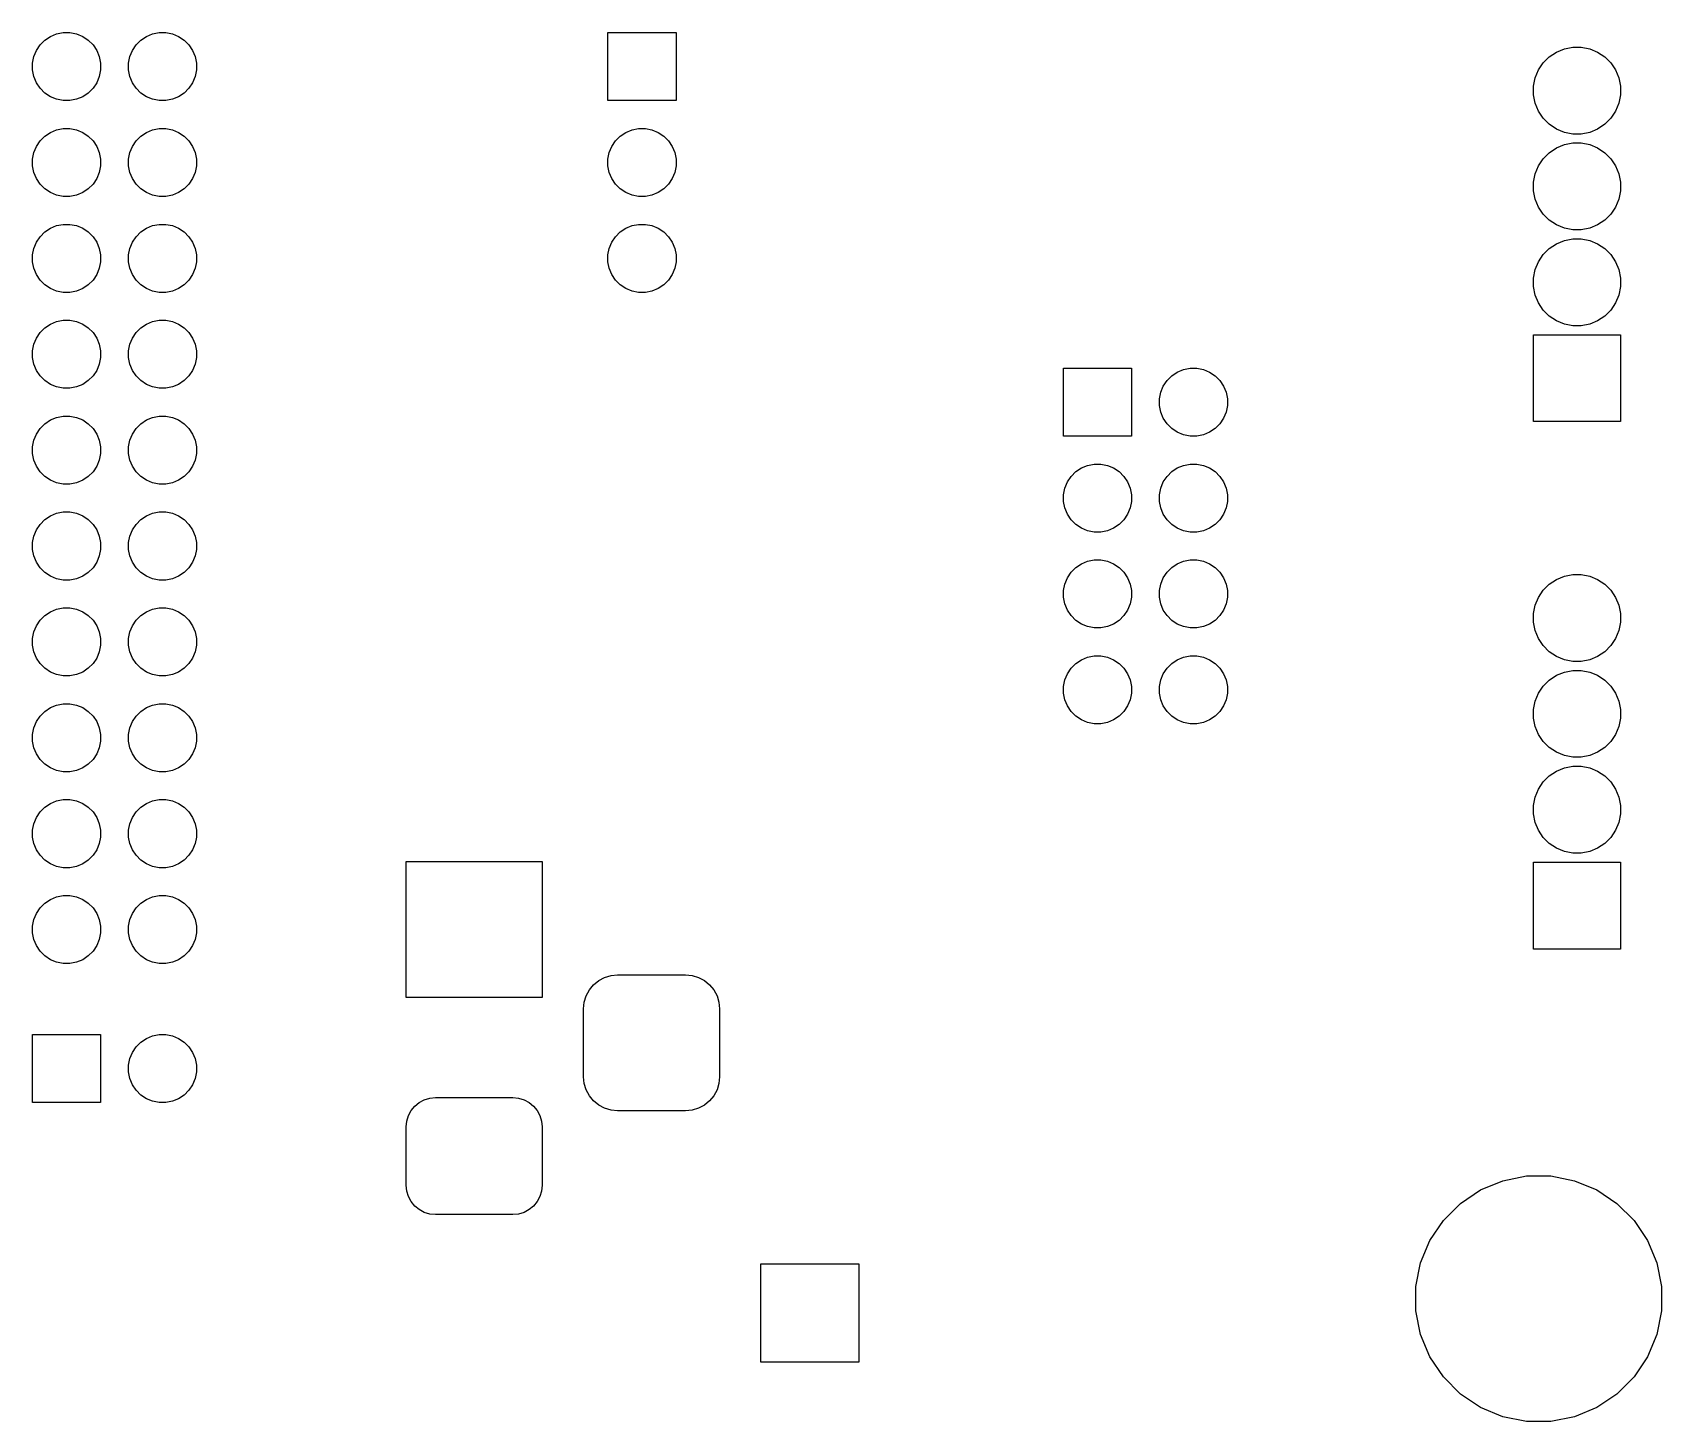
# Model space of a CAD drawing. Extents: x 128.6 to 171.8, y -151.5 to -77.1.
# Drawn here: x 128.64 to 171.78, y -151.46 to -114.67 of the extents above; entities that cross this region are included whole.
import ezdxf

# ---------------------------------------------------------------- set-up
doc = ezdxf.new("R2010")
doc.units = 0
doc.layers.add('BLACK', color=7, linetype='CONTINUOUS')

msp = doc.modelspace()

# ---------------------------------------------------------------- linework, layer by layer
at = {"layer": 'BLACK', "linetype": 'CONTINUOUS'}
for p, q in [((129.113, -114.772), (129.277, -114.704)), ((129.277, -114.704), (129.451, -114.669)), ((129.451, -114.669), (129.629, -114.669)), ((129.629, -114.669), (129.803, -114.704)), ((129.803, -114.704), (129.967, -114.772)), ((131.653, -114.772), (131.817, -114.704)), ((131.817, -114.704), (131.991, -114.669)), ((131.991, -114.669), (132.169, -114.669)), ((132.169, -114.669), (132.343, -114.704)), ((132.343, -114.704), (132.507, -114.772)), ((143.879, -116.471), (143.879, -114.669)), ((143.879, -114.669), (145.681, -114.669)), ((145.681, -114.669), (145.681, -116.471)), ((128.674, -115.307), (128.742, -115.143)), ((128.742, -115.143), (128.84, -114.996)), ((128.84, -114.996), (128.966, -114.87)), ((128.966, -114.87), (129.113, -114.772)), ((129.967, -114.772), (130.114, -114.87)), ((130.114, -114.87), (130.24, -114.996)), ((130.24, -114.996), (130.338, -115.143)), ((130.338, -115.143), (130.406, -115.307)), ((131.214, -115.307), (131.282, -115.143)), ((131.282, -115.143), (131.38, -114.996)), ((131.38, -114.996), (131.506, -114.87)), ((131.506, -114.87), (131.653, -114.772)), ((132.507, -114.772), (132.654, -114.87)), ((132.654, -114.87), (132.78, -114.996)), ((132.78, -114.996), (132.878, -115.143)), ((132.878, -115.143), (132.946, -115.307)), ((168.811, -115.311), (169, -115.185)), ((169, -115.185), (169.209, -115.098)), ((169.209, -115.098), (169.432, -115.054)), ((169.432, -115.054), (169.658, -115.054)), ((169.658, -115.054), (169.881, -115.098)), ((169.881, -115.098), (170.09, -115.185)), ((170.09, -115.185), (170.279, -115.311)), ((128.639, -115.481), (128.674, -115.307)), ((128.639, -115.659), (128.639, -115.481)), ((130.406, -115.307), (130.441, -115.481)), ((130.441, -115.481), (130.441, -115.659)), ((131.179, -115.481), (131.214, -115.307)), ((131.179, -115.659), (131.179, -115.481)), ((132.946, -115.307), (132.981, -115.481)), ((132.981, -115.481), (132.981, -115.659)), ((168.525, -115.66), (168.651, -115.471)), ((168.651, -115.471), (168.811, -115.311)), ((170.279, -115.311), (170.439, -115.471)), ((170.439, -115.471), (170.565, -115.66)), ((128.674, -115.833), (128.639, -115.659)), ((128.742, -115.997), (128.674, -115.833)), ((128.84, -116.144), (128.742, -115.997)), ((130.338, -115.997), (130.24, -116.144)), ((130.406, -115.833), (130.338, -115.997)), ((130.441, -115.659), (130.406, -115.833)), ((131.214, -115.833), (131.179, -115.659)), ((131.282, -115.997), (131.214, -115.833)), ((131.38, -116.144), (131.282, -115.997)), ((132.878, -115.997), (132.78, -116.144)), ((132.946, -115.833), (132.878, -115.997)), ((132.981, -115.659), (132.946, -115.833)), ((168.394, -116.092), (168.438, -115.869)), ((168.438, -115.869), (168.525, -115.66)), ((170.565, -115.66), (170.652, -115.869)), ((170.652, -115.869), (170.696, -116.092)), ((128.966, -116.27), (128.84, -116.144)), ((129.113, -116.368), (128.966, -116.27)), ((129.277, -116.436), (129.113, -116.368)), ((129.451, -116.471), (129.277, -116.436)), ((129.629, -116.471), (129.451, -116.471)), ((129.803, -116.436), (129.629, -116.471)), ((129.967, -116.368), (129.803, -116.436)), ((130.114, -116.27), (129.967, -116.368)), ((130.24, -116.144), (130.114, -116.27)), ((131.506, -116.27), (131.38, -116.144)), ((131.653, -116.368), (131.506, -116.27)), ((131.817, -116.436), (131.653, -116.368)), ((131.991, -116.471), (131.817, -116.436)), ((132.169, -116.471), (131.991, -116.471)), ((132.343, -116.436), (132.169, -116.471)), ((132.507, -116.368), (132.343, -116.436)), ((132.654, -116.27), (132.507, -116.368)), ((132.78, -116.144), (132.654, -116.27)), ((145.681, -116.471), (143.879, -116.471)), ((168.394, -116.318), (168.394, -116.092)), ((168.438, -116.541), (168.394, -116.318)), ((170.696, -116.318), (170.652, -116.541)), ((170.696, -116.092), (170.696, -116.318)), ((168.525, -116.75), (168.438, -116.541)), ((168.651, -116.939), (168.525, -116.75)), ((170.565, -116.75), (170.439, -116.939)), ((170.652, -116.541), (170.565, -116.75)), ((128.966, -117.41), (129.113, -117.312)), ((129.113, -117.312), (129.277, -117.244)), ((129.277, -117.244), (129.451, -117.209)), ((129.451, -117.209), (129.629, -117.209)), ((129.629, -117.209), (129.803, -117.244)), ((129.803, -117.244), (129.967, -117.312)), ((129.967, -117.312), (130.114, -117.41)), ((131.506, -117.41), (131.653, -117.312)), ((131.653, -117.312), (131.817, -117.244)), ((131.817, -117.244), (131.991, -117.209)), ((131.991, -117.209), (132.169, -117.209)), ((132.169, -117.209), (132.343, -117.244)), ((132.343, -117.244), (132.507, -117.312)), ((132.507, -117.312), (132.654, -117.41)), ((144.206, -117.41), (144.353, -117.312)), ((144.353, -117.312), (144.517, -117.244)), ((144.517, -117.244), (144.691, -117.209)), ((144.691, -117.209), (144.869, -117.209)), ((144.869, -117.209), (145.043, -117.244)), ((145.043, -117.244), (145.207, -117.312)), ((145.207, -117.312), (145.354, -117.41)), ((168.811, -117.099), (168.651, -116.939)), ((169, -117.225), (168.811, -117.099)), ((169.209, -117.312), (169, -117.225)), ((169.432, -117.356), (169.209, -117.312)), ((169.881, -117.312), (169.658, -117.356)), ((170.09, -117.225), (169.881, -117.312)), ((170.279, -117.099), (170.09, -117.225)), ((170.439, -116.939), (170.279, -117.099)), ((128.674, -117.847), (128.742, -117.683)), ((128.742, -117.683), (128.84, -117.536)), ((128.84, -117.536), (128.966, -117.41)), ((130.114, -117.41), (130.24, -117.536)), ((130.24, -117.536), (130.338, -117.683)), ((130.338, -117.683), (130.406, -117.847)), ((131.214, -117.847), (131.282, -117.683)), ((131.282, -117.683), (131.38, -117.536)), ((131.38, -117.536), (131.506, -117.41)), ((132.654, -117.41), (132.78, -117.536)), ((132.78, -117.536), (132.878, -117.683)), ((132.878, -117.683), (132.946, -117.847)), ((143.914, -117.847), (143.982, -117.683)), ((143.982, -117.683), (144.08, -117.536)), ((144.08, -117.536), (144.206, -117.41)), ((145.354, -117.41), (145.48, -117.536)), ((145.48, -117.536), (145.578, -117.683)), ((145.578, -117.683), (145.646, -117.847)), ((168.811, -117.851), (169, -117.725)), ((169, -117.725), (169.209, -117.638)), ((169.209, -117.638), (169.432, -117.594)), ((169.658, -117.356), (169.432, -117.356)), ((169.432, -117.594), (169.658, -117.594)), ((169.658, -117.594), (169.881, -117.638)), ((169.881, -117.638), (170.09, -117.725)), ((170.09, -117.725), (170.279, -117.851)), ((128.639, -118.021), (128.674, -117.847)), ((128.639, -118.199), (128.639, -118.021)), ((128.674, -118.373), (128.639, -118.199)), ((130.406, -117.847), (130.441, -118.021)), ((130.441, -118.199), (130.406, -118.373)), ((130.441, -118.021), (130.441, -118.199)), ((131.179, -118.021), (131.214, -117.847)), ((131.179, -118.199), (131.179, -118.021)), ((131.214, -118.373), (131.179, -118.199)), ((132.946, -117.847), (132.981, -118.021)), ((132.981, -118.199), (132.946, -118.373)), ((132.981, -118.021), (132.981, -118.199)), ((143.879, -118.021), (143.914, -117.847)), ((143.879, -118.199), (143.879, -118.021)), ((143.914, -118.373), (143.879, -118.199)), ((145.646, -117.847), (145.681, -118.021)), ((145.681, -118.199), (145.646, -118.373)), ((145.681, -118.021), (145.681, -118.199)), ((168.438, -118.409), (168.525, -118.2)), ((168.525, -118.2), (168.651, -118.011)), ((168.651, -118.011), (168.811, -117.851)), ((170.279, -117.851), (170.439, -118.011)), ((170.439, -118.011), (170.565, -118.2)), ((170.565, -118.2), (170.652, -118.409)), ((128.742, -118.537), (128.674, -118.373)), ((128.84, -118.684), (128.742, -118.537)), ((130.338, -118.537), (130.24, -118.684)), ((130.406, -118.373), (130.338, -118.537)), ((131.282, -118.537), (131.214, -118.373)), ((131.38, -118.684), (131.282, -118.537)), ((132.878, -118.537), (132.78, -118.684)), ((132.946, -118.373), (132.878, -118.537)), ((143.982, -118.537), (143.914, -118.373)), ((144.08, -118.684), (143.982, -118.537)), ((145.578, -118.537), (145.48, -118.684)), ((145.646, -118.373), (145.578, -118.537)), ((168.394, -118.632), (168.438, -118.409)), ((168.394, -118.858), (168.394, -118.632)), ((170.652, -118.409), (170.696, -118.632)), ((170.696, -118.632), (170.696, -118.858)), ((128.966, -118.81), (128.84, -118.684)), ((129.113, -118.908), (128.966, -118.81)), ((129.277, -118.976), (129.113, -118.908)), ((129.451, -119.011), (129.277, -118.976)), ((129.629, -119.011), (129.451, -119.011)), ((129.803, -118.976), (129.629, -119.011)), ((129.967, -118.908), (129.803, -118.976)), ((130.114, -118.81), (129.967, -118.908)), ((130.24, -118.684), (130.114, -118.81)), ((131.506, -118.81), (131.38, -118.684)), ((131.653, -118.908), (131.506, -118.81)), ((131.817, -118.976), (131.653, -118.908)), ((131.991, -119.011), (131.817, -118.976)), ((132.169, -119.011), (131.991, -119.011)), ((132.343, -118.976), (132.169, -119.011)), ((132.507, -118.908), (132.343, -118.976)), ((132.654, -118.81), (132.507, -118.908)), ((132.78, -118.684), (132.654, -118.81)), ((144.206, -118.81), (144.08, -118.684)), ((144.353, -118.908), (144.206, -118.81)), ((144.517, -118.976), (144.353, -118.908)), ((144.691, -119.011), (144.517, -118.976)), ((144.869, -119.011), (144.691, -119.011)), ((145.043, -118.976), (144.869, -119.011)), ((145.207, -118.908), (145.043, -118.976)), ((145.354, -118.81), (145.207, -118.908)), ((145.48, -118.684), (145.354, -118.81)), ((168.438, -119.081), (168.394, -118.858)), ((170.696, -118.858), (170.652, -119.081)), ((168.525, -119.29), (168.438, -119.081)), ((168.651, -119.479), (168.525, -119.29)), ((168.811, -119.639), (168.651, -119.479)), ((170.439, -119.479), (170.279, -119.639)), ((170.565, -119.29), (170.439, -119.479)), ((170.652, -119.081), (170.565, -119.29)), ((128.966, -119.95), (129.113, -119.852)), ((129.113, -119.852), (129.277, -119.784)), ((129.277, -119.784), (129.451, -119.749)), ((129.451, -119.749), (129.629, -119.749)), ((129.629, -119.749), (129.803, -119.784)), ((129.803, -119.784), (129.967, -119.852)), ((129.967, -119.852), (130.114, -119.95)), ((131.506, -119.95), (131.653, -119.852)), ((131.653, -119.852), (131.817, -119.784)), ((131.817, -119.784), (131.991, -119.749)), ((131.991, -119.749), (132.169, -119.749)), ((132.169, -119.749), (132.343, -119.784)), ((132.343, -119.784), (132.507, -119.852)), ((132.507, -119.852), (132.654, -119.95)), ((144.206, -119.95), (144.353, -119.852)), ((144.353, -119.852), (144.517, -119.784)), ((144.517, -119.784), (144.691, -119.749)), ((144.691, -119.749), (144.869, -119.749)), ((144.869, -119.749), (145.043, -119.784)), ((145.043, -119.784), (145.207, -119.852)), ((145.207, -119.852), (145.354, -119.95)), ((169, -119.765), (168.811, -119.639)), ((169.209, -119.852), (169, -119.765)), ((169.432, -119.896), (169.209, -119.852)), ((169.658, -119.896), (169.432, -119.896)), ((169.881, -119.852), (169.658, -119.896)), ((170.09, -119.765), (169.881, -119.852)), ((170.279, -119.639), (170.09, -119.765)), ((128.674, -120.387), (128.742, -120.223)), ((128.742, -120.223), (128.84, -120.076)), ((128.84, -120.076), (128.966, -119.95)), ((130.114, -119.95), (130.24, -120.076)), ((130.24, -120.076), (130.338, -120.223)), ((130.338, -120.223), (130.406, -120.387)), ((131.214, -120.387), (131.282, -120.223)), ((131.282, -120.223), (131.38, -120.076)), ((131.38, -120.076), (131.506, -119.95)), ((132.654, -119.95), (132.78, -120.076)), ((132.78, -120.076), (132.878, -120.223)), ((132.878, -120.223), (132.946, -120.387)), ((143.914, -120.387), (143.982, -120.223)), ((143.982, -120.223), (144.08, -120.076)), ((144.08, -120.076), (144.206, -119.95)), ((145.354, -119.95), (145.48, -120.076)), ((145.48, -120.076), (145.578, -120.223)), ((145.578, -120.223), (145.646, -120.387)), ((168.811, -120.391), (169, -120.265)), ((169, -120.265), (169.209, -120.178)), ((169.209, -120.178), (169.432, -120.134)), ((169.432, -120.134), (169.658, -120.134)), ((169.658, -120.134), (169.881, -120.178)), ((169.881, -120.178), (170.09, -120.265)), ((170.09, -120.265), (170.279, -120.391)), ((128.639, -120.561), (128.674, -120.387)), ((128.639, -120.739), (128.639, -120.561)), ((128.674, -120.913), (128.639, -120.739)), ((130.406, -120.387), (130.441, -120.561)), ((130.441, -120.739), (130.406, -120.913)), ((130.441, -120.561), (130.441, -120.739)), ((131.179, -120.561), (131.214, -120.387)), ((131.179, -120.739), (131.179, -120.561)), ((131.214, -120.913), (131.179, -120.739)), ((132.946, -120.387), (132.981, -120.561)), ((132.981, -120.739), (132.946, -120.913)), ((132.981, -120.561), (132.981, -120.739)), ((143.879, -120.561), (143.914, -120.387)), ((143.879, -120.739), (143.879, -120.561)), ((143.914, -120.913), (143.879, -120.739)), ((145.646, -120.387), (145.681, -120.561)), ((145.681, -120.739), (145.646, -120.913)), ((145.681, -120.561), (145.681, -120.739)), ((168.438, -120.949), (168.525, -120.74)), ((168.525, -120.74), (168.651, -120.551)), ((168.651, -120.551), (168.811, -120.391)), ((170.279, -120.391), (170.439, -120.551)), ((170.439, -120.551), (170.565, -120.74)), ((170.565, -120.74), (170.652, -120.949)), ((128.742, -121.077), (128.674, -120.913)), ((128.84, -121.224), (128.742, -121.077)), ((128.966, -121.35), (128.84, -121.224)), ((130.24, -121.224), (130.114, -121.35)), ((130.338, -121.077), (130.24, -121.224)), ((130.406, -120.913), (130.338, -121.077)), ((131.282, -121.077), (131.214, -120.913)), ((131.38, -121.224), (131.282, -121.077)), ((131.506, -121.35), (131.38, -121.224)), ((132.78, -121.224), (132.654, -121.35)), ((132.878, -121.077), (132.78, -121.224)), ((132.946, -120.913), (132.878, -121.077)), ((143.982, -121.077), (143.914, -120.913)), ((144.08, -121.224), (143.982, -121.077)), ((144.206, -121.35), (144.08, -121.224)), ((145.48, -121.224), (145.354, -121.35)), ((145.578, -121.077), (145.48, -121.224)), ((145.646, -120.913), (145.578, -121.077)), ((168.394, -121.172), (168.438, -120.949)), ((168.394, -121.398), (168.394, -121.172)), ((170.652, -120.949), (170.696, -121.172)), ((170.696, -121.172), (170.696, -121.398)), ((129.113, -121.448), (128.966, -121.35)), ((129.277, -121.516), (129.113, -121.448)), ((129.451, -121.551), (129.277, -121.516)), ((129.629, -121.551), (129.451, -121.551)), ((129.803, -121.516), (129.629, -121.551)), ((129.967, -121.448), (129.803, -121.516)), ((130.114, -121.35), (129.967, -121.448)), ((131.653, -121.448), (131.506, -121.35)), ((131.817, -121.516), (131.653, -121.448)), ((131.991, -121.551), (131.817, -121.516)), ((132.169, -121.551), (131.991, -121.551)), ((132.343, -121.516), (132.169, -121.551)), ((132.507, -121.448), (132.343, -121.516)), ((132.654, -121.35), (132.507, -121.448)), ((144.353, -121.448), (144.206, -121.35)), ((144.517, -121.516), (144.353, -121.448)), ((144.691, -121.551), (144.517, -121.516)), ((144.869, -121.551), (144.691, -121.551)), ((145.043, -121.516), (144.869, -121.551)), ((145.207, -121.448), (145.043, -121.516)), ((145.354, -121.35), (145.207, -121.448)), ((168.438, -121.621), (168.394, -121.398)), ((168.525, -121.83), (168.438, -121.621)), ((170.652, -121.621), (170.565, -121.83)), ((170.696, -121.398), (170.652, -121.621)), ((168.651, -122.019), (168.525, -121.83)), ((168.811, -122.179), (168.651, -122.019)), ((170.439, -122.019), (170.279, -122.179)), ((170.565, -121.83), (170.439, -122.019)), ((128.84, -122.616), (128.966, -122.49)), ((128.966, -122.49), (129.113, -122.392)), ((129.113, -122.392), (129.277, -122.324)), ((129.277, -122.324), (129.451, -122.289)), ((129.451, -122.289), (129.629, -122.289)), ((129.629, -122.289), (129.803, -122.324)), ((129.803, -122.324), (129.967, -122.392)), ((129.967, -122.392), (130.114, -122.49)), ((130.114, -122.49), (130.24, -122.616)), ((131.38, -122.616), (131.506, -122.49)), ((131.506, -122.49), (131.653, -122.392)), ((131.653, -122.392), (131.817, -122.324)), ((131.817, -122.324), (131.991, -122.289)), ((131.991, -122.289), (132.169, -122.289)), ((132.169, -122.289), (132.343, -122.324)), ((132.343, -122.324), (132.507, -122.392)), ((132.507, -122.392), (132.654, -122.49)), ((132.654, -122.49), (132.78, -122.616)), ((169, -122.305), (168.811, -122.179)), ((169.209, -122.392), (169, -122.305)), ((169.432, -122.436), (169.209, -122.392)), ((169.658, -122.436), (169.432, -122.436)), ((169.881, -122.392), (169.658, -122.436)), ((170.09, -122.305), (169.881, -122.392)), ((170.279, -122.179), (170.09, -122.305)), ((128.639, -123.101), (128.674, -122.927)), ((128.674, -122.927), (128.742, -122.763)), ((128.742, -122.763), (128.84, -122.616)), ((130.24, -122.616), (130.338, -122.763)), ((130.338, -122.763), (130.406, -122.927)), ((130.406, -122.927), (130.441, -123.101)), ((131.179, -123.101), (131.214, -122.927)), ((131.214, -122.927), (131.282, -122.763)), ((131.282, -122.763), (131.38, -122.616)), ((132.78, -122.616), (132.878, -122.763)), ((132.878, -122.763), (132.946, -122.927)), ((132.946, -122.927), (132.981, -123.101)), ((168.394, -124.976), (168.394, -122.674)), ((168.394, -122.674), (170.696, -122.674)), ((170.696, -122.674), (170.696, -124.976)), ((128.639, -123.279), (128.639, -123.101)), ((128.674, -123.453), (128.639, -123.279)), ((130.441, -123.279), (130.406, -123.453)), ((130.441, -123.101), (130.441, -123.279)), ((131.179, -123.279), (131.179, -123.101)), ((131.214, -123.453), (131.179, -123.279)), ((132.981, -123.279), (132.946, -123.453)), ((132.981, -123.101), (132.981, -123.279)), ((128.742, -123.617), (128.674, -123.453)), ((128.84, -123.764), (128.742, -123.617)), ((128.966, -123.89), (128.84, -123.764)), ((130.24, -123.764), (130.114, -123.89)), ((130.338, -123.617), (130.24, -123.764)), ((130.406, -123.453), (130.338, -123.617)), ((131.282, -123.617), (131.214, -123.453)), ((131.38, -123.764), (131.282, -123.617)), ((131.506, -123.89), (131.38, -123.764)), ((132.78, -123.764), (132.654, -123.89)), ((132.878, -123.617), (132.78, -123.764)), ((132.946, -123.453), (132.878, -123.617)), ((155.944, -125.361), (155.944, -123.559)), ((155.944, -123.559), (157.746, -123.559)), ((157.746, -123.559), (157.746, -125.361)), ((158.685, -123.886), (158.811, -123.76)), ((158.811, -123.76), (158.958, -123.662)), ((158.958, -123.662), (159.122, -123.594)), ((159.122, -123.594), (159.296, -123.559)), ((159.296, -123.559), (159.474, -123.559)), ((159.474, -123.559), (159.648, -123.594)), ((159.648, -123.594), (159.812, -123.662)), ((159.812, -123.662), (159.959, -123.76)), ((159.959, -123.76), (160.085, -123.886)), ((129.113, -123.988), (128.966, -123.89)), ((129.277, -124.056), (129.113, -123.988)), ((129.451, -124.091), (129.277, -124.056)), ((129.629, -124.091), (129.451, -124.091)), ((129.803, -124.056), (129.629, -124.091)), ((129.967, -123.988), (129.803, -124.056)), ((130.114, -123.89), (129.967, -123.988)), ((131.653, -123.988), (131.506, -123.89)), ((131.817, -124.056), (131.653, -123.988)), ((131.991, -124.091), (131.817, -124.056)), ((132.169, -124.091), (131.991, -124.091)), ((132.343, -124.056), (132.169, -124.091)), ((132.507, -123.988), (132.343, -124.056)), ((132.654, -123.89), (132.507, -123.988)), ((158.484, -124.371), (158.519, -124.197)), ((158.519, -124.197), (158.587, -124.033)), ((158.587, -124.033), (158.685, -123.886)), ((160.085, -123.886), (160.183, -124.033)), ((160.183, -124.033), (160.251, -124.197)), ((160.251, -124.197), (160.286, -124.371)), ((158.484, -124.549), (158.484, -124.371)), ((158.519, -124.723), (158.484, -124.549)), ((160.286, -124.549), (160.251, -124.723)), ((160.286, -124.371), (160.286, -124.549)), ((128.84, -125.156), (128.966, -125.03)), ((128.966, -125.03), (129.113, -124.932)), ((129.113, -124.932), (129.277, -124.864)), ((129.277, -124.864), (129.451, -124.829)), ((129.451, -124.829), (129.629, -124.829)), ((129.629, -124.829), (129.803, -124.864)), ((129.803, -124.864), (129.967, -124.932)), ((129.967, -124.932), (130.114, -125.03)), ((130.114, -125.03), (130.24, -125.156)), ((131.38, -125.156), (131.506, -125.03)), ((131.506, -125.03), (131.653, -124.932)), ((131.653, -124.932), (131.817, -124.864)), ((131.817, -124.864), (131.991, -124.829)), ((131.991, -124.829), (132.169, -124.829)), ((132.169, -124.829), (132.343, -124.864)), ((132.343, -124.864), (132.507, -124.932)), ((132.507, -124.932), (132.654, -125.03)), ((132.654, -125.03), (132.78, -125.156)), ((158.587, -124.887), (158.519, -124.723)), ((158.685, -125.034), (158.587, -124.887)), ((158.811, -125.16), (158.685, -125.034)), ((160.085, -125.034), (159.959, -125.16)), ((160.183, -124.887), (160.085, -125.034)), ((160.251, -124.723), (160.183, -124.887)), ((170.696, -124.976), (168.394, -124.976)), ((128.639, -125.641), (128.674, -125.467)), ((128.674, -125.467), (128.742, -125.303)), ((128.742, -125.303), (128.84, -125.156)), ((130.24, -125.156), (130.338, -125.303)), ((130.338, -125.303), (130.406, -125.467)), ((130.406, -125.467), (130.441, -125.641)), ((131.179, -125.641), (131.214, -125.467)), ((131.214, -125.467), (131.282, -125.303)), ((131.282, -125.303), (131.38, -125.156)), ((132.78, -125.156), (132.878, -125.303)), ((132.878, -125.303), (132.946, -125.467)), ((132.946, -125.467), (132.981, -125.641)), ((157.746, -125.361), (155.944, -125.361)), ((158.958, -125.258), (158.811, -125.16)), ((159.122, -125.326), (158.958, -125.258)), ((159.296, -125.361), (159.122, -125.326)), ((159.474, -125.361), (159.296, -125.361)), ((159.648, -125.326), (159.474, -125.361)), ((159.812, -125.258), (159.648, -125.326)), ((159.959, -125.16), (159.812, -125.258)), ((128.639, -125.819), (128.639, -125.641)), ((128.674, -125.993), (128.639, -125.819)), ((130.441, -125.819), (130.406, -125.993)), ((130.441, -125.641), (130.441, -125.819)), ((131.179, -125.819), (131.179, -125.641)), ((131.214, -125.993), (131.179, -125.819)), ((132.981, -125.819), (132.946, -125.993)), ((132.981, -125.641), (132.981, -125.819)), ((128.742, -126.157), (128.674, -125.993)), ((128.84, -126.304), (128.742, -126.157)), ((128.966, -126.43), (128.84, -126.304)), ((130.24, -126.304), (130.114, -126.43)), ((130.338, -126.157), (130.24, -126.304)), ((130.406, -125.993), (130.338, -126.157)), ((131.282, -126.157), (131.214, -125.993)), ((131.38, -126.304), (131.282, -126.157)), ((131.506, -126.43), (131.38, -126.304)), ((132.78, -126.304), (132.654, -126.43)), ((132.878, -126.157), (132.78, -126.304)), ((132.946, -125.993), (132.878, -126.157)), ((156.145, -126.426), (156.271, -126.3)), ((156.271, -126.3), (156.418, -126.202)), ((156.418, -126.202), (156.582, -126.134)), ((156.582, -126.134), (156.756, -126.099)), ((156.756, -126.099), (156.934, -126.099)), ((156.934, -126.099), (157.108, -126.134)), ((157.108, -126.134), (157.272, -126.202)), ((157.272, -126.202), (157.419, -126.3)), ((157.419, -126.3), (157.545, -126.426)), ((158.685, -126.426), (158.811, -126.3)), ((158.811, -126.3), (158.958, -126.202)), ((158.958, -126.202), (159.122, -126.134)), ((159.122, -126.134), (159.296, -126.099)), ((159.296, -126.099), (159.474, -126.099)), ((159.474, -126.099), (159.648, -126.134)), ((159.648, -126.134), (159.812, -126.202)), ((159.812, -126.202), (159.959, -126.3)), ((159.959, -126.3), (160.085, -126.426)), ((129.113, -126.528), (128.966, -126.43)), ((129.277, -126.596), (129.113, -126.528)), ((129.451, -126.631), (129.277, -126.596)), ((129.629, -126.631), (129.451, -126.631)), ((129.803, -126.596), (129.629, -126.631)), ((129.967, -126.528), (129.803, -126.596)), ((130.114, -126.43), (129.967, -126.528)), ((131.653, -126.528), (131.506, -126.43)), ((131.817, -126.596), (131.653, -126.528)), ((131.991, -126.631), (131.817, -126.596)), ((132.169, -126.631), (131.991, -126.631)), ((132.343, -126.596), (132.169, -126.631)), ((132.507, -126.528), (132.343, -126.596)), ((132.654, -126.43), (132.507, -126.528)), ((155.944, -126.911), (155.979, -126.737)), ((155.979, -126.737), (156.047, -126.573)), ((156.047, -126.573), (156.145, -126.426)), ((157.545, -126.426), (157.643, -126.573)), ((157.643, -126.573), (157.711, -126.737)), ((157.711, -126.737), (157.746, -126.911)), ((158.484, -126.911), (158.519, -126.737)), ((158.519, -126.737), (158.587, -126.573)), ((158.587, -126.573), (158.685, -126.426)), ((160.085, -126.426), (160.183, -126.573)), ((160.183, -126.573), (160.251, -126.737)), ((160.251, -126.737), (160.286, -126.911)), ((155.944, -127.089), (155.944, -126.911)), ((155.979, -127.263), (155.944, -127.089)), ((156.047, -127.427), (155.979, -127.263)), ((157.711, -127.263), (157.643, -127.427)), ((157.746, -127.089), (157.711, -127.263)), ((157.746, -126.911), (157.746, -127.089)), ((158.484, -127.089), (158.484, -126.911)), ((158.519, -127.263), (158.484, -127.089)), ((158.587, -127.427), (158.519, -127.263)), ((160.251, -127.263), (160.183, -127.427)), ((160.286, -127.089), (160.251, -127.263)), ((160.286, -126.911), (160.286, -127.089)), ((128.742, -127.843), (128.84, -127.696)), ((128.84, -127.696), (128.966, -127.57)), ((128.966, -127.57), (129.113, -127.472)), ((129.113, -127.472), (129.277, -127.404)), ((129.277, -127.404), (129.451, -127.369)), ((129.451, -127.369), (129.629, -127.369)), ((129.629, -127.369), (129.803, -127.404)), ((129.803, -127.404), (129.967, -127.472)), ((129.967, -127.472), (130.114, -127.57)), ((130.114, -127.57), (130.24, -127.696)), ((130.24, -127.696), (130.338, -127.843)), ((131.282, -127.843), (131.38, -127.696)), ((131.38, -127.696), (131.506, -127.57)), ((131.506, -127.57), (131.653, -127.472)), ((131.653, -127.472), (131.817, -127.404)), ((131.817, -127.404), (131.991, -127.369)), ((131.991, -127.369), (132.169, -127.369)), ((132.169, -127.369), (132.343, -127.404)), ((132.343, -127.404), (132.507, -127.472)), ((132.507, -127.472), (132.654, -127.57)), ((132.654, -127.57), (132.78, -127.696)), ((132.78, -127.696), (132.878, -127.843)), ((156.145, -127.574), (156.047, -127.427)), ((156.271, -127.7), (156.145, -127.574)), ((157.545, -127.574), (157.419, -127.7)), ((157.643, -127.427), (157.545, -127.574)), ((158.685, -127.574), (158.587, -127.427)), ((158.811, -127.7), (158.685, -127.574)), ((160.085, -127.574), (159.959, -127.7)), ((160.183, -127.427), (160.085, -127.574)), ((128.639, -128.181), (128.674, -128.007)), ((128.674, -128.007), (128.742, -127.843)), ((130.338, -127.843), (130.406, -128.007)), ((130.406, -128.007), (130.441, -128.181)), ((131.179, -128.181), (131.214, -128.007)), ((131.214, -128.007), (131.282, -127.843)), ((132.878, -127.843), (132.946, -128.007)), ((132.946, -128.007), (132.981, -128.181)), ((156.418, -127.798), (156.271, -127.7)), ((156.582, -127.866), (156.418, -127.798)), ((156.756, -127.901), (156.582, -127.866)), ((156.934, -127.901), (156.756, -127.901)), ((157.108, -127.866), (156.934, -127.901)), ((157.272, -127.798), (157.108, -127.866)), ((157.419, -127.7), (157.272, -127.798)), ((158.958, -127.798), (158.811, -127.7)), ((159.122, -127.866), (158.958, -127.798)), ((159.296, -127.901), (159.122, -127.866)), ((159.474, -127.901), (159.296, -127.901)), ((159.648, -127.866), (159.474, -127.901)), ((159.812, -127.798), (159.648, -127.866)), ((159.959, -127.7), (159.812, -127.798)), ((128.639, -128.359), (128.639, -128.181)), ((128.674, -128.533), (128.639, -128.359)), ((128.742, -128.697), (128.674, -128.533)), ((130.406, -128.533), (130.338, -128.697)), ((130.441, -128.359), (130.406, -128.533)), ((130.441, -128.181), (130.441, -128.359)), ((131.179, -128.359), (131.179, -128.181)), ((131.214, -128.533), (131.179, -128.359)), ((131.282, -128.697), (131.214, -128.533)), ((132.946, -128.533), (132.878, -128.697)), ((132.981, -128.359), (132.946, -128.533)), ((132.981, -128.181), (132.981, -128.359)), ((128.84, -128.844), (128.742, -128.697)), ((128.966, -128.97), (128.84, -128.844)), ((129.113, -129.068), (128.966, -128.97)), ((130.114, -128.97), (129.967, -129.068)), ((130.24, -128.844), (130.114, -128.97)), ((130.338, -128.697), (130.24, -128.844)), ((131.38, -128.844), (131.282, -128.697)), ((131.506, -128.97), (131.38, -128.844)), ((131.653, -129.068), (131.506, -128.97)), ((132.654, -128.97), (132.507, -129.068)), ((132.78, -128.844), (132.654, -128.97)), ((132.878, -128.697), (132.78, -128.844)), ((156.047, -129.113), (156.145, -128.966)), ((156.145, -128.966), (156.271, -128.84)), ((156.271, -128.84), (156.418, -128.742)), ((156.418, -128.742), (156.582, -128.674)), ((156.582, -128.674), (156.756, -128.639)), ((156.756, -128.639), (156.934, -128.639)), ((156.934, -128.639), (157.108, -128.674)), ((157.108, -128.674), (157.272, -128.742)), ((157.272, -128.742), (157.419, -128.84)), ((157.419, -128.84), (157.545, -128.966)), ((157.545, -128.966), (157.643, -129.113)), ((158.587, -129.113), (158.685, -128.966)), ((158.685, -128.966), (158.811, -128.84)), ((158.811, -128.84), (158.958, -128.742)), ((158.958, -128.742), (159.122, -128.674)), ((159.122, -128.674), (159.296, -128.639)), ((159.296, -128.639), (159.474, -128.639)), ((159.474, -128.639), (159.648, -128.674)), ((159.648, -128.674), (159.812, -128.742)), ((159.812, -128.742), (159.959, -128.84)), ((159.959, -128.84), (160.085, -128.966)), ((160.085, -128.966), (160.183, -129.113)), ((129.277, -129.136), (129.113, -129.068)), ((129.451, -129.171), (129.277, -129.136)), ((129.629, -129.171), (129.451, -129.171)), ((129.803, -129.136), (129.629, -129.171)), ((129.967, -129.068), (129.803, -129.136)), ((131.817, -129.136), (131.653, -129.068)), ((131.991, -129.171), (131.817, -129.136)), ((132.169, -129.171), (131.991, -129.171)), ((132.343, -129.136), (132.169, -129.171)), ((132.507, -129.068), (132.343, -129.136)), ((155.944, -129.451), (155.979, -129.277)), ((155.979, -129.277), (156.047, -129.113)), ((157.643, -129.113), (157.711, -129.277)), ((157.711, -129.277), (157.746, -129.451)), ((158.484, -129.451), (158.519, -129.277)), ((158.519, -129.277), (158.587, -129.113)), ((160.183, -129.113), (160.251, -129.277)), ((160.251, -129.277), (160.286, -129.451)), ((168.651, -129.441), (168.811, -129.281)), ((168.811, -129.281), (169, -129.155)), ((169, -129.155), (169.209, -129.068)), ((169.209, -129.068), (169.432, -129.024)), ((169.432, -129.024), (169.658, -129.024)), ((169.658, -129.024), (169.881, -129.068)), ((169.881, -129.068), (170.09, -129.155)), ((170.09, -129.155), (170.279, -129.281)), ((170.279, -129.281), (170.439, -129.441)), ((155.944, -129.629), (155.944, -129.451)), ((155.979, -129.803), (155.944, -129.629)), ((156.047, -129.967), (155.979, -129.803)), ((157.711, -129.803), (157.643, -129.967)), ((157.746, -129.629), (157.711, -129.803)), ((157.746, -129.451), (157.746, -129.629)), ((158.484, -129.629), (158.484, -129.451)), ((158.519, -129.803), (158.484, -129.629)), ((158.587, -129.967), (158.519, -129.803)), ((160.251, -129.803), (160.183, -129.967)), ((160.286, -129.629), (160.251, -129.803)), ((160.286, -129.451), (160.286, -129.629)), ((168.394, -130.062), (168.438, -129.839)), ((168.438, -129.839), (168.525, -129.63)), ((168.525, -129.63), (168.651, -129.441)), ((170.439, -129.441), (170.565, -129.63)), ((170.565, -129.63), (170.652, -129.839)), ((170.652, -129.839), (170.696, -130.062)), ((128.742, -130.383), (128.84, -130.236)), ((128.84, -130.236), (128.966, -130.11)), ((128.966, -130.11), (129.113, -130.012)), ((129.113, -130.012), (129.277, -129.944)), ((129.277, -129.944), (129.451, -129.909)), ((129.451, -129.909), (129.629, -129.909)), ((129.629, -129.909), (129.803, -129.944)), ((129.803, -129.944), (129.967, -130.012)), ((129.967, -130.012), (130.114, -130.11)), ((130.114, -130.11), (130.24, -130.236)), ((130.24, -130.236), (130.338, -130.383)), ((131.282, -130.383), (131.38, -130.236)), ((131.38, -130.236), (131.506, -130.11)), ((131.506, -130.11), (131.653, -130.012)), ((131.653, -130.012), (131.817, -129.944)), ((131.817, -129.944), (131.991, -129.909)), ((131.991, -129.909), (132.169, -129.909)), ((132.169, -129.909), (132.343, -129.944)), ((132.343, -129.944), (132.507, -130.012)), ((132.507, -130.012), (132.654, -130.11)), ((132.654, -130.11), (132.78, -130.236)), ((132.78, -130.236), (132.878, -130.383)), ((156.145, -130.114), (156.047, -129.967)), ((156.271, -130.24), (156.145, -130.114)), ((156.418, -130.338), (156.271, -130.24)), ((157.419, -130.24), (157.272, -130.338)), ((157.545, -130.114), (157.419, -130.24)), ((157.643, -129.967), (157.545, -130.114)), ((158.685, -130.114), (158.587, -129.967)), ((158.811, -130.24), (158.685, -130.114)), ((158.958, -130.338), (158.811, -130.24)), ((159.959, -130.24), (159.812, -130.338)), ((160.085, -130.114), (159.959, -130.24)), ((160.183, -129.967), (160.085, -130.114)), ((168.394, -130.288), (168.394, -130.062)), ((170.696, -130.062), (170.696, -130.288)), ((128.639, -130.721), (128.674, -130.547)), ((128.674, -130.547), (128.742, -130.383)), ((130.338, -130.383), (130.406, -130.547)), ((130.406, -130.547), (130.441, -130.721)), ((131.179, -130.721), (131.214, -130.547)), ((131.214, -130.547), (131.282, -130.383)), ((132.878, -130.383), (132.946, -130.547)), ((132.946, -130.547), (132.981, -130.721)), ((156.582, -130.406), (156.418, -130.338)), ((156.756, -130.441), (156.582, -130.406)), ((156.934, -130.441), (156.756, -130.441)), ((157.108, -130.406), (156.934, -130.441)), ((157.272, -130.338), (157.108, -130.406)), ((159.122, -130.406), (158.958, -130.338)), ((159.296, -130.441), (159.122, -130.406)), ((159.474, -130.441), (159.296, -130.441)), ((159.648, -130.406), (159.474, -130.441)), ((159.812, -130.338), (159.648, -130.406)), ((168.438, -130.511), (168.394, -130.288)), ((168.525, -130.72), (168.438, -130.511)), ((170.652, -130.511), (170.565, -130.72)), ((170.696, -130.288), (170.652, -130.511)), ((128.639, -130.899), (128.639, -130.721)), ((128.674, -131.073), (128.639, -130.899)), ((128.742, -131.237), (128.674, -131.073)), ((130.406, -131.073), (130.338, -131.237)), ((130.441, -130.899), (130.406, -131.073)), ((130.441, -130.721), (130.441, -130.899)), ((131.179, -130.899), (131.179, -130.721)), ((131.214, -131.073), (131.179, -130.899)), ((131.282, -131.237), (131.214, -131.073)), ((132.946, -131.073), (132.878, -131.237)), ((132.981, -130.899), (132.946, -131.073)), ((132.981, -130.721), (132.981, -130.899)), ((168.651, -130.909), (168.525, -130.72)), ((168.811, -131.069), (168.651, -130.909)), ((169, -131.195), (168.811, -131.069)), ((170.279, -131.069), (170.09, -131.195)), ((170.439, -130.909), (170.279, -131.069)), ((170.565, -130.72), (170.439, -130.909)), ((128.84, -131.384), (128.742, -131.237)), ((128.966, -131.51), (128.84, -131.384)), ((129.113, -131.608), (128.966, -131.51)), ((130.114, -131.51), (129.967, -131.608)), ((130.24, -131.384), (130.114, -131.51)), ((130.338, -131.237), (130.24, -131.384)), ((131.38, -131.384), (131.282, -131.237)), ((131.506, -131.51), (131.38, -131.384)), ((131.653, -131.608), (131.506, -131.51)), ((132.654, -131.51), (132.507, -131.608)), ((132.78, -131.384), (132.654, -131.51)), ((132.878, -131.237), (132.78, -131.384)), ((156.047, -131.653), (156.145, -131.506)), ((156.145, -131.506), (156.271, -131.38)), ((156.271, -131.38), (156.418, -131.282)), ((156.418, -131.282), (156.582, -131.214)), ((156.582, -131.214), (156.756, -131.179)), ((156.756, -131.179), (156.934, -131.179)), ((156.934, -131.179), (157.108, -131.214)), ((157.108, -131.214), (157.272, -131.282)), ((157.272, -131.282), (157.419, -131.38)), ((157.419, -131.38), (157.545, -131.506)), ((157.545, -131.506), (157.643, -131.653)), ((158.587, -131.653), (158.685, -131.506)), ((158.685, -131.506), (158.811, -131.38)), ((158.811, -131.38), (158.958, -131.282)), ((158.958, -131.282), (159.122, -131.214)), ((159.122, -131.214), (159.296, -131.179)), ((159.296, -131.179), (159.474, -131.179)), ((159.474, -131.179), (159.648, -131.214)), ((159.648, -131.214), (159.812, -131.282)), ((159.812, -131.282), (159.959, -131.38)), ((159.959, -131.38), (160.085, -131.506)), ((160.085, -131.506), (160.183, -131.653)), ((169.209, -131.282), (169, -131.195)), ((169.432, -131.326), (169.209, -131.282)), ((169.209, -131.608), (169.432, -131.564)), ((169.658, -131.326), (169.432, -131.326)), ((169.432, -131.564), (169.658, -131.564)), ((169.881, -131.282), (169.658, -131.326)), ((169.658, -131.564), (169.881, -131.608)), ((170.09, -131.195), (169.881, -131.282)), ((129.277, -131.676), (129.113, -131.608)), ((129.451, -131.711), (129.277, -131.676)), ((129.629, -131.711), (129.451, -131.711)), ((129.803, -131.676), (129.629, -131.711)), ((129.967, -131.608), (129.803, -131.676)), ((131.817, -131.676), (131.653, -131.608)), ((131.991, -131.711), (131.817, -131.676)), ((132.169, -131.711), (131.991, -131.711)), ((132.343, -131.676), (132.169, -131.711)), ((132.507, -131.608), (132.343, -131.676)), ((155.944, -131.991), (155.979, -131.817)), ((155.944, -132.169), (155.944, -131.991)), ((155.979, -131.817), (156.047, -131.653)), ((157.643, -131.653), (157.711, -131.817)), ((157.711, -131.817), (157.746, -131.991)), ((157.746, -131.991), (157.746, -132.169)), ((158.484, -131.991), (158.519, -131.817)), ((158.484, -132.169), (158.484, -131.991)), ((158.519, -131.817), (158.587, -131.653)), ((160.183, -131.653), (160.251, -131.817)), ((160.251, -131.817), (160.286, -131.991)), ((160.286, -131.991), (160.286, -132.169)), ((168.525, -132.17), (168.651, -131.981)), ((168.651, -131.981), (168.811, -131.821)), ((168.811, -131.821), (169, -131.695)), ((169, -131.695), (169.209, -131.608)), ((169.881, -131.608), (170.09, -131.695)), ((170.09, -131.695), (170.279, -131.821)), ((170.279, -131.821), (170.439, -131.981)), ((170.439, -131.981), (170.565, -132.17)), ((155.979, -132.343), (155.944, -132.169)), ((156.047, -132.507), (155.979, -132.343)), ((157.711, -132.343), (157.643, -132.507)), ((157.746, -132.169), (157.711, -132.343)), ((158.519, -132.343), (158.484, -132.169)), ((158.587, -132.507), (158.519, -132.343)), ((160.251, -132.343), (160.183, -132.507)), ((160.286, -132.169), (160.251, -132.343)), ((168.394, -132.602), (168.438, -132.379)), ((168.438, -132.379), (168.525, -132.17)), ((170.565, -132.17), (170.652, -132.379)), ((170.652, -132.379), (170.696, -132.602)), ((128.742, -132.923), (128.84, -132.776)), ((128.84, -132.776), (128.966, -132.65)), ((128.966, -132.65), (129.113, -132.552)), ((129.113, -132.552), (129.277, -132.484)), ((129.277, -132.484), (129.451, -132.449)), ((129.451, -132.449), (129.629, -132.449)), ((129.629, -132.449), (129.803, -132.484)), ((129.803, -132.484), (129.967, -132.552)), ((129.967, -132.552), (130.114, -132.65)), ((130.114, -132.65), (130.24, -132.776)), ((130.24, -132.776), (130.338, -132.923)), ((131.282, -132.923), (131.38, -132.776)), ((131.38, -132.776), (131.506, -132.65)), ((131.506, -132.65), (131.653, -132.552)), ((131.653, -132.552), (131.817, -132.484)), ((131.817, -132.484), (131.991, -132.449)), ((131.991, -132.449), (132.169, -132.449)), ((132.169, -132.449), (132.343, -132.484)), ((132.343, -132.484), (132.507, -132.552)), ((132.507, -132.552), (132.654, -132.65)), ((132.654, -132.65), (132.78, -132.776)), ((132.78, -132.776), (132.878, -132.923)), ((156.145, -132.654), (156.047, -132.507)), ((156.271, -132.78), (156.145, -132.654)), ((156.418, -132.878), (156.271, -132.78)), ((157.419, -132.78), (157.272, -132.878)), ((157.545, -132.654), (157.419, -132.78)), ((157.643, -132.507), (157.545, -132.654)), ((158.685, -132.654), (158.587, -132.507)), ((158.811, -132.78), (158.685, -132.654)), ((158.958, -132.878), (158.811, -132.78)), ((159.959, -132.78), (159.812, -132.878)), ((160.085, -132.654), (159.959, -132.78)), ((160.183, -132.507), (160.085, -132.654)), ((168.394, -132.828), (168.394, -132.602)), ((168.438, -133.051), (168.394, -132.828)), ((170.696, -132.828), (170.652, -133.051)), ((170.696, -132.602), (170.696, -132.828)), ((128.639, -133.261), (128.674, -133.087)), ((128.639, -133.439), (128.639, -133.261)), ((128.674, -133.087), (128.742, -132.923)), ((130.338, -132.923), (130.406, -133.087)), ((130.406, -133.087), (130.441, -133.261)), ((130.441, -133.261), (130.441, -133.439)), ((131.179, -133.261), (131.214, -133.087)), ((131.179, -133.439), (131.179, -133.261)), ((131.214, -133.087), (131.282, -132.923)), ((132.878, -132.923), (132.946, -133.087)), ((132.946, -133.087), (132.981, -133.261)), ((132.981, -133.261), (132.981, -133.439)), ((156.582, -132.946), (156.418, -132.878)), ((156.756, -132.981), (156.582, -132.946)), ((156.934, -132.981), (156.756, -132.981)), ((157.108, -132.946), (156.934, -132.981)), ((157.272, -132.878), (157.108, -132.946)), ((159.122, -132.946), (158.958, -132.878)), ((159.296, -132.981), (159.122, -132.946)), ((159.474, -132.981), (159.296, -132.981)), ((159.648, -132.946), (159.474, -132.981)), ((159.812, -132.878), (159.648, -132.946)), ((168.525, -133.26), (168.438, -133.051)), ((168.651, -133.449), (168.525, -133.26)), ((170.565, -133.26), (170.439, -133.449)), ((170.652, -133.051), (170.565, -133.26)), ((128.674, -133.613), (128.639, -133.439)), ((128.742, -133.777), (128.674, -133.613)), ((130.406, -133.613), (130.338, -133.777)), ((130.441, -133.439), (130.406, -133.613)), ((131.214, -133.613), (131.179, -133.439)), ((131.282, -133.777), (131.214, -133.613)), ((132.946, -133.613), (132.878, -133.777)), ((132.981, -133.439), (132.946, -133.613)), ((168.811, -133.609), (168.651, -133.449)), ((169, -133.735), (168.811, -133.609)), ((169.209, -133.822), (169, -133.735)), ((170.09, -133.735), (169.881, -133.822)), ((170.279, -133.609), (170.09, -133.735)), ((170.439, -133.449), (170.279, -133.609)), ((128.84, -133.924), (128.742, -133.777)), ((128.966, -134.05), (128.84, -133.924)), ((129.113, -134.148), (128.966, -134.05)), ((129.277, -134.216), (129.113, -134.148)), ((129.967, -134.148), (129.803, -134.216)), ((130.114, -134.05), (129.967, -134.148)), ((130.24, -133.924), (130.114, -134.05)), ((130.338, -133.777), (130.24, -133.924)), ((131.38, -133.924), (131.282, -133.777)), ((131.506, -134.05), (131.38, -133.924)), ((131.653, -134.148), (131.506, -134.05)), ((131.817, -134.216), (131.653, -134.148)), ((132.507, -134.148), (132.343, -134.216)), ((132.654, -134.05), (132.507, -134.148)), ((132.78, -133.924), (132.654, -134.05)), ((132.878, -133.777), (132.78, -133.924)), ((169, -134.235), (169.209, -134.148)), ((169.432, -133.866), (169.209, -133.822)), ((169.209, -134.148), (169.432, -134.104)), ((169.658, -133.866), (169.432, -133.866)), ((169.432, -134.104), (169.658, -134.104)), ((169.881, -133.822), (169.658, -133.866)), ((169.658, -134.104), (169.881, -134.148)), ((169.881, -134.148), (170.09, -134.235)), ((129.451, -134.251), (129.277, -134.216)), ((129.629, -134.251), (129.451, -134.251)), ((129.803, -134.216), (129.629, -134.251)), ((131.991, -134.251), (131.817, -134.216)), ((132.169, -134.251), (131.991, -134.251)), ((132.343, -134.216), (132.169, -134.251)), ((168.525, -134.71), (168.651, -134.521)), ((168.651, -134.521), (168.811, -134.361)), ((168.811, -134.361), (169, -134.235)), ((170.09, -134.235), (170.279, -134.361)), ((170.279, -134.361), (170.439, -134.521)), ((170.439, -134.521), (170.565, -134.71)), ((129.113, -135.092), (129.277, -135.024)), ((129.277, -135.024), (129.451, -134.989)), ((129.451, -134.989), (129.629, -134.989)), ((129.629, -134.989), (129.803, -135.024)), ((129.803, -135.024), (129.967, -135.092)), ((131.653, -135.092), (131.817, -135.024)), ((131.817, -135.024), (131.991, -134.989)), ((131.991, -134.989), (132.169, -134.989)), ((132.169, -134.989), (132.343, -135.024)), ((132.343, -135.024), (132.507, -135.092)), ((168.394, -135.142), (168.438, -134.919)), ((168.438, -134.919), (168.525, -134.71)), ((170.565, -134.71), (170.652, -134.919)), ((170.652, -134.919), (170.696, -135.142)), ((128.742, -135.463), (128.84, -135.316)), ((128.84, -135.316), (128.966, -135.19)), ((128.966, -135.19), (129.113, -135.092)), ((129.967, -135.092), (130.114, -135.19)), ((130.114, -135.19), (130.24, -135.316)), ((130.24, -135.316), (130.338, -135.463)), ((131.282, -135.463), (131.38, -135.316)), ((131.38, -135.316), (131.506, -135.19)), ((131.506, -135.19), (131.653, -135.092)), ((132.507, -135.092), (132.654, -135.19)), ((132.654, -135.19), (132.78, -135.316)), ((132.78, -135.316), (132.878, -135.463)), ((168.394, -135.368), (168.394, -135.142)), ((168.438, -135.591), (168.394, -135.368)), ((170.696, -135.368), (170.652, -135.591)), ((170.696, -135.142), (170.696, -135.368)), ((128.639, -135.801), (128.674, -135.627)), ((128.639, -135.979), (128.639, -135.801)), ((128.674, -135.627), (128.742, -135.463)), ((130.338, -135.463), (130.406, -135.627)), ((130.406, -135.627), (130.441, -135.801)), ((130.441, -135.801), (130.441, -135.979)), ((131.179, -135.801), (131.214, -135.627)), ((131.179, -135.979), (131.179, -135.801)), ((131.214, -135.627), (131.282, -135.463)), ((132.878, -135.463), (132.946, -135.627)), ((132.946, -135.627), (132.981, -135.801)), ((132.981, -135.801), (132.981, -135.979)), ((168.525, -135.8), (168.438, -135.591)), ((168.651, -135.989), (168.525, -135.8)), ((170.565, -135.8), (170.439, -135.989)), ((170.652, -135.591), (170.565, -135.8)), ((128.674, -136.153), (128.639, -135.979)), ((128.742, -136.317), (128.674, -136.153)), ((128.84, -136.464), (128.742, -136.317)), ((130.338, -136.317), (130.24, -136.464)), ((130.406, -136.153), (130.338, -136.317)), ((130.441, -135.979), (130.406, -136.153)), ((131.214, -136.153), (131.179, -135.979)), ((131.282, -136.317), (131.214, -136.153)), ((131.38, -136.464), (131.282, -136.317)), ((132.878, -136.317), (132.78, -136.464)), ((132.946, -136.153), (132.878, -136.317)), ((132.981, -135.979), (132.946, -136.153)), ((168.811, -136.149), (168.651, -135.989)), ((169, -136.275), (168.811, -136.149)), ((169.209, -136.362), (169, -136.275)), ((170.09, -136.275), (169.881, -136.362)), ((170.279, -136.149), (170.09, -136.275)), ((170.439, -135.989), (170.279, -136.149)), ((128.966, -136.59), (128.84, -136.464)), ((129.113, -136.688), (128.966, -136.59)), ((129.277, -136.756), (129.113, -136.688)), ((129.451, -136.791), (129.277, -136.756)), ((129.803, -136.756), (129.629, -136.791)), ((129.967, -136.688), (129.803, -136.756)), ((130.114, -136.59), (129.967, -136.688)), ((130.24, -136.464), (130.114, -136.59)), ((131.506, -136.59), (131.38, -136.464)), ((131.653, -136.688), (131.506, -136.59)), ((131.817, -136.756), (131.653, -136.688)), ((131.991, -136.791), (131.817, -136.756)), ((132.343, -136.756), (132.169, -136.791)), ((132.507, -136.688), (132.343, -136.756)), ((132.654, -136.59), (132.507, -136.688)), ((132.78, -136.464), (132.654, -136.59)), ((138.534, -140.231), (138.534, -136.629)), ((138.534, -136.629), (142.136, -136.629)), ((142.136, -136.629), (142.136, -140.231)), ((168.394, -138.946), (168.394, -136.644)), ((168.394, -136.644), (170.696, -136.644)), ((169.432, -136.406), (169.209, -136.362)), ((169.658, -136.406), (169.432, -136.406)), ((169.881, -136.362), (169.658, -136.406)), ((170.696, -136.644), (170.696, -138.946)), ((129.629, -136.791), (129.451, -136.791)), ((132.169, -136.791), (131.991, -136.791)), ((129.113, -137.632), (129.277, -137.564)), ((129.277, -137.564), (129.451, -137.529)), ((129.451, -137.529), (129.629, -137.529)), ((129.629, -137.529), (129.803, -137.564)), ((129.803, -137.564), (129.967, -137.632)), ((131.653, -137.632), (131.817, -137.564)), ((131.817, -137.564), (131.991, -137.529)), ((131.991, -137.529), (132.169, -137.529)), ((132.169, -137.529), (132.343, -137.564)), ((132.343, -137.564), (132.507, -137.632)), ((128.674, -138.167), (128.742, -138.003)), ((128.742, -138.003), (128.84, -137.856)), ((128.84, -137.856), (128.966, -137.73)), ((128.966, -137.73), (129.113, -137.632)), ((129.967, -137.632), (130.114, -137.73)), ((130.114, -137.73), (130.24, -137.856)), ((130.24, -137.856), (130.338, -138.003)), ((130.338, -138.003), (130.406, -138.167)), ((131.214, -138.167), (131.282, -138.003)), ((131.282, -138.003), (131.38, -137.856)), ((131.38, -137.856), (131.506, -137.73)), ((131.506, -137.73), (131.653, -137.632)), ((132.507, -137.632), (132.654, -137.73)), ((132.654, -137.73), (132.78, -137.856)), ((132.78, -137.856), (132.878, -138.003)), ((132.878, -138.003), (132.946, -138.167)), ((128.639, -138.341), (128.674, -138.167)), ((128.639, -138.519), (128.639, -138.341)), ((130.406, -138.167), (130.441, -138.341)), ((130.441, -138.341), (130.441, -138.519)), ((131.179, -138.341), (131.214, -138.167)), ((131.179, -138.519), (131.179, -138.341)), ((132.946, -138.167), (132.981, -138.341)), ((132.981, -138.341), (132.981, -138.519)), ((128.674, -138.693), (128.639, -138.519)), ((128.742, -138.857), (128.674, -138.693)), ((128.84, -139.004), (128.742, -138.857)), ((130.338, -138.857), (130.24, -139.004)), ((130.406, -138.693), (130.338, -138.857)), ((130.441, -138.519), (130.406, -138.693)), ((131.214, -138.693), (131.179, -138.519)), ((131.282, -138.857), (131.214, -138.693)), ((131.38, -139.004), (131.282, -138.857)), ((132.878, -138.857), (132.78, -139.004)), ((132.946, -138.693), (132.878, -138.857)), ((132.981, -138.519), (132.946, -138.693)), ((128.966, -139.13), (128.84, -139.004)), ((129.113, -139.228), (128.966, -139.13)), ((129.277, -139.296), (129.113, -139.228)), ((129.451, -139.331), (129.277, -139.296)), ((129.629, -139.331), (129.451, -139.331)), ((129.803, -139.296), (129.629, -139.331)), ((129.967, -139.228), (129.803, -139.296)), ((130.114, -139.13), (129.967, -139.228)), ((130.24, -139.004), (130.114, -139.13)), ((131.506, -139.13), (131.38, -139.004)), ((131.653, -139.228), (131.506, -139.13)), ((131.817, -139.296), (131.653, -139.228)), ((131.991, -139.331), (131.817, -139.296)), ((132.169, -139.331), (131.991, -139.331)), ((132.343, -139.296), (132.169, -139.331)), ((132.507, -139.228), (132.343, -139.296)), ((132.654, -139.13), (132.507, -139.228)), ((132.78, -139.004), (132.654, -139.13)), ((170.696, -138.946), (168.394, -138.946)), ((143.634, -139.781), (143.79, -139.698)), ((143.79, -139.698), (143.959, -139.647)), ((143.959, -139.647), (144.135, -139.629)), ((144.135, -139.629), (145.935, -139.629)), ((145.935, -139.629), (146.111, -139.647)), ((146.111, -139.647), (146.28, -139.698)), ((146.28, -139.698), (146.436, -139.781)), ((143.252, -140.354), (143.303, -140.185)), ((143.303, -140.185), (143.386, -140.029)), ((143.386, -140.029), (143.498, -139.893)), ((143.498, -139.893), (143.634, -139.781)), ((146.436, -139.781), (146.572, -139.893)), ((146.572, -139.893), (146.684, -140.029)), ((146.684, -140.029), (146.767, -140.185)), ((146.767, -140.185), (146.818, -140.354)), ((142.136, -140.231), (138.534, -140.231)), ((143.234, -140.53), (143.252, -140.354)), ((143.234, -142.33), (143.234, -140.53)), ((146.818, -140.354), (146.836, -140.53)), ((146.836, -140.53), (146.836, -142.33)), ((128.639, -143.014), (128.639, -141.212)), ((128.639, -141.212), (130.441, -141.212)), ((130.441, -141.212), (130.441, -143.014)), ((131.38, -141.539), (131.506, -141.413)), ((131.506, -141.413), (131.653, -141.315)), ((131.653, -141.315), (131.817, -141.247)), ((131.817, -141.247), (131.991, -141.212)), ((131.991, -141.212), (132.169, -141.212)), ((132.169, -141.212), (132.343, -141.247)), ((132.343, -141.247), (132.507, -141.315)), ((132.507, -141.315), (132.654, -141.413)), ((132.654, -141.413), (132.78, -141.539)), ((131.179, -142.024), (131.214, -141.85)), ((131.214, -141.85), (131.282, -141.686)), ((131.282, -141.686), (131.38, -141.539)), ((132.78, -141.539), (132.878, -141.686)), ((132.878, -141.686), (132.946, -141.85)), ((132.946, -141.85), (132.981, -142.024)), ((131.179, -142.202), (131.179, -142.024)), ((131.214, -142.376), (131.179, -142.202)), ((132.981, -142.202), (132.946, -142.376)), ((132.981, -142.024), (132.981, -142.202)), ((143.252, -142.506), (143.234, -142.33)), ((146.836, -142.33), (146.818, -142.506)), ((131.282, -142.54), (131.214, -142.376)), ((131.38, -142.687), (131.282, -142.54)), ((131.506, -142.813), (131.38, -142.687)), ((132.78, -142.687), (132.654, -142.813)), ((132.878, -142.54), (132.78, -142.687)), ((132.946, -142.376), (132.878, -142.54)), ((143.303, -142.675), (143.252, -142.506)), ((143.386, -142.831), (143.303, -142.675)), ((146.767, -142.675), (146.684, -142.831)), ((146.818, -142.506), (146.767, -142.675)), ((130.441, -143.014), (128.639, -143.014)), ((131.653, -142.911), (131.506, -142.813)), ((131.817, -142.979), (131.653, -142.911)), ((131.991, -143.014), (131.817, -142.979)), ((132.169, -143.014), (131.991, -143.014)), ((132.343, -142.979), (132.169, -143.014)), ((132.507, -142.911), (132.343, -142.979)), ((132.654, -142.813), (132.507, -142.911)), ((138.593, -143.358), (138.665, -143.224)), ((138.665, -143.224), (138.761, -143.106)), ((138.761, -143.106), (138.879, -143.01)), ((138.879, -143.01), (139.013, -142.938)), ((139.013, -142.938), (139.158, -142.894)), ((139.158, -142.894), (139.31, -142.879)), ((139.31, -142.879), (141.36, -142.879)), ((141.36, -142.879), (141.512, -142.894)), ((141.512, -142.894), (141.657, -142.938)), ((141.657, -142.938), (141.791, -143.01)), ((141.791, -143.01), (141.909, -143.106)), ((141.909, -143.106), (142.005, -143.224)), ((142.005, -143.224), (142.077, -143.358)), ((143.498, -142.967), (143.386, -142.831)), ((143.634, -143.079), (143.498, -142.967)), ((143.79, -143.162), (143.634, -143.079)), ((143.959, -143.213), (143.79, -143.162)), ((144.135, -143.231), (143.959, -143.213)), ((146.111, -143.213), (145.935, -143.231)), ((146.28, -143.162), (146.111, -143.213)), ((146.436, -143.079), (146.28, -143.162)), ((146.572, -142.967), (146.436, -143.079)), ((146.684, -142.831), (146.572, -142.967)), ((138.534, -143.655), (138.549, -143.503)), ((138.534, -145.205), (138.534, -143.655)), ((138.549, -143.503), (138.593, -143.358)), ((142.077, -143.358), (142.121, -143.503)), ((142.121, -143.503), (142.136, -143.655)), ((142.136, -143.655), (142.136, -145.205)), ((145.935, -143.231), (144.135, -143.231)), ((138.549, -145.357), (138.534, -145.205)), ((138.593, -145.502), (138.549, -145.357)), ((142.121, -145.357), (142.077, -145.502)), ((142.136, -145.205), (142.121, -145.357)), ((166.457, -145.684), (166.989, -145.328)), ((166.989, -145.328), (167.581, -145.083)), ((167.581, -145.083), (168.209, -144.958)), ((168.209, -144.958), (168.849, -144.958)), ((168.849, -144.958), (169.477, -145.083)), ((169.477, -145.083), (170.069, -145.328)), ((170.069, -145.328), (170.601, -145.684)), ((138.665, -145.636), (138.593, -145.502)), ((138.761, -145.754), (138.665, -145.636)), ((138.879, -145.85), (138.761, -145.754)), ((141.909, -145.754), (141.791, -145.85)), ((142.005, -145.636), (141.909, -145.754)), ((142.077, -145.502), (142.005, -145.636)), ((166.004, -146.137), (166.457, -145.684)), ((170.601, -145.684), (171.054, -146.137)), ((139.013, -145.922), (138.879, -145.85)), ((139.158, -145.966), (139.013, -145.922)), ((139.31, -145.981), (139.158, -145.966)), ((141.36, -145.981), (139.31, -145.981)), ((141.512, -145.966), (141.36, -145.981)), ((141.657, -145.922), (141.512, -145.966)), ((141.791, -145.85), (141.657, -145.922)), ((165.648, -146.669), (166.004, -146.137)), ((171.054, -146.137), (171.41, -146.669)), ((165.403, -147.261), (165.648, -146.669)), ((171.41, -146.669), (171.655, -147.261)), ((147.924, -149.891), (147.924, -147.289)), ((147.924, -147.289), (150.526, -147.289)), ((150.526, -147.289), (150.526, -149.891)), ((165.278, -147.889), (165.403, -147.261)), ((171.655, -147.261), (171.78, -147.889)), ((165.278, -148.529), (165.278, -147.889)), ((171.78, -147.889), (171.78, -148.529)), ((165.403, -149.157), (165.278, -148.529)), ((171.78, -148.529), (171.655, -149.157)), ((165.648, -149.749), (165.403, -149.157)), ((171.655, -149.157), (171.41, -149.749)), ((150.526, -149.891), (147.924, -149.891)), ((166.004, -150.281), (165.648, -149.749)), ((171.41, -149.749), (171.054, -150.281)), ((166.457, -150.734), (166.004, -150.281)), ((171.054, -150.281), (170.601, -150.734)), ((166.989, -151.09), (166.457, -150.734)), ((170.601, -150.734), (170.069, -151.09)), ((167.581, -151.335), (166.989, -151.09)), ((168.209, -151.46), (167.581, -151.335)), ((169.477, -151.335), (168.849, -151.46)), ((170.069, -151.09), (169.477, -151.335)), ((168.849, -151.46), (168.209, -151.46))]:
    msp.add_line(p, q, dxfattribs=at)

doc.saveas('drawing.dxf')
